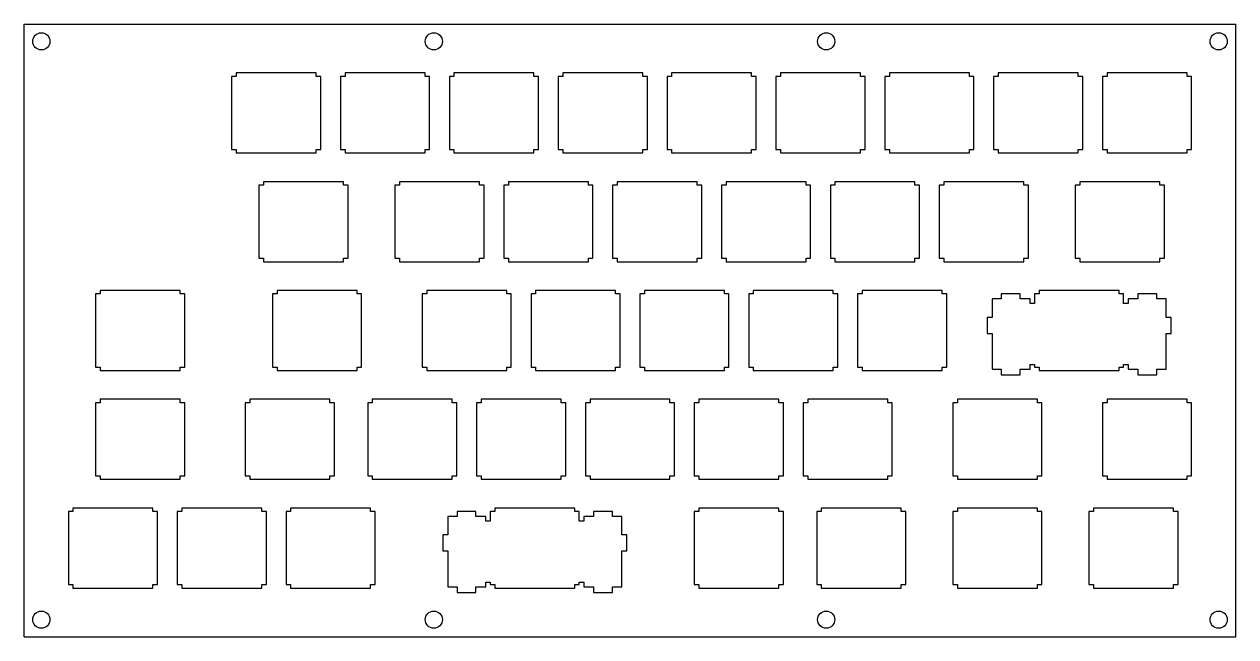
# Model space of a CAD drawing. Extents: x -106 to 106, y -54 to 54.
import ezdxf

# ---------------------------------------------------------------- set-up
doc = ezdxf.new("R2010")
doc.units = 0
doc.layers.get('0').update_dxf_attribs({"linetype": 'continuous'})

# ---------------------------------------------------------------- blocks, each defined once
blk = doc.blocks.new('SHAPE')
at = {"color": 0}
for p, q in [((-106.0125, -53.625), (-106.0125, 53.625)), ((-106.0125, 53.625), (106.0125, 53.625)), ((106.0125, -53.625), (106.0125, 53.625)), ((-54.9125, 45.1), (-68.9125, 45.1)), ((-68.9125, 45.1), (-68.9125, 44.5)), ((-54.9125, 44.5), (-54.9125, 45.1)), ((-35.8625, 45.1), (-49.8625, 45.1)), ((-49.8625, 45.1), (-49.8625, 44.5)), ((-35.8625, 44.5), (-35.8625, 45.1)), ((-16.8125, 45.1), (-30.8125, 45.1)), ((-30.8125, 45.1), (-30.8125, 44.5)), ((-16.8125, 44.5), (-16.8125, 45.1)), ((2.2375, 45.1), (-11.7625, 45.1)), ((-11.7625, 45.1), (-11.7625, 44.5)), ((2.2375, 44.5), (2.2375, 45.1)), ((21.2875, 45.1), (7.2875, 45.1)), ((7.2875, 45.1), (7.2875, 44.5)), ((21.2875, 44.5), (21.2875, 45.1)), ((26.3375, 45.1), (26.3375, 44.5)), ((40.3375, 45.1), (26.3375, 45.1)), ((40.3375, 44.5), (40.3375, 45.1)), ((59.3875, 45.1), (45.3875, 45.1)), ((45.3875, 45.1), (45.3875, 44.5)), ((59.3875, 44.5), (59.3875, 45.1)), ((78.4375, 45.1), (64.4375, 45.1)), ((64.4375, 45.1), (64.4375, 44.5)), ((78.4375, 44.5), (78.4375, 45.1)), ((83.4875, 45.1), (83.4875, 44.5)), ((97.4875, 45.1), (83.4875, 45.1)), ((97.4875, 44.5), (97.4875, 45.1)), ((-69.7125, 44.5), (-69.7125, 31.7)), ((-68.9125, 44.5), (-69.7125, 44.5)), ((-54.1125, 44.5), (-54.9125, 44.5)), ((-54.1125, 31.7), (-54.1125, 44.5)), ((-49.8625, 44.5), (-50.6625, 44.5)), ((-50.6625, 44.5), (-50.6625, 31.7)), ((-35.0625, 44.5), (-35.8625, 44.5)), ((-35.0625, 31.7), (-35.0625, 44.5)), ((-30.8125, 44.5), (-31.6125, 44.5)), ((-31.6125, 44.5), (-31.6125, 31.7)), ((-16.0125, 44.5), (-16.8125, 44.5)), ((-16.0125, 31.7), (-16.0125, 44.5)), ((-12.5625, 44.5), (-12.5625, 31.7)), ((-11.7625, 44.5), (-12.5625, 44.5)), ((3.0375, 44.5), (2.2375, 44.5)), ((3.0375, 31.7), (3.0375, 44.5)), ((7.2875, 44.5), (6.4875, 44.5)), ((6.4875, 44.5), (6.4875, 31.7)), ((22.0875, 44.5), (21.2875, 44.5)), ((22.0875, 31.7), (22.0875, 44.5)), ((25.5375, 44.5), (25.5375, 31.7)), ((26.3375, 44.5), (25.5375, 44.5)), ((41.1375, 44.5), (40.3375, 44.5)), ((41.1375, 31.7), (41.1375, 44.5)), ((45.3875, 44.5), (44.5875, 44.5)), ((44.5875, 44.5), (44.5875, 31.7)), ((60.1875, 44.5), (59.3875, 44.5)), ((60.1875, 31.7), (60.1875, 44.5)), ((63.6375, 44.5), (63.6375, 31.7)), ((64.4375, 44.5), (63.6375, 44.5)), ((79.2375, 44.5), (78.4375, 44.5)), ((79.2375, 31.7), (79.2375, 44.5)), ((82.6875, 44.5), (82.6875, 31.7)), ((83.4875, 44.5), (82.6875, 44.5)), ((98.2875, 44.5), (97.4875, 44.5)), ((98.2875, 31.7), (98.2875, 44.5)), ((-69.7125, 31.7), (-68.9125, 31.7)), ((-68.9125, 31.7), (-68.9125, 31.1)), ((-68.9125, 31.1), (-54.9125, 31.1)), ((-54.9125, 31.1), (-54.9125, 31.7)), ((-54.9125, 31.7), (-54.1125, 31.7)), ((-50.6625, 31.7), (-49.8625, 31.7)), ((-49.8625, 31.7), (-49.8625, 31.1)), ((-49.8625, 31.1), (-35.8625, 31.1)), ((-35.8625, 31.7), (-35.0625, 31.7)), ((-35.8625, 31.1), (-35.8625, 31.7)), ((-31.6125, 31.7), (-30.8125, 31.7)), ((-30.8125, 31.7), (-30.8125, 31.1)), ((-30.8125, 31.1), (-16.8125, 31.1)), ((-16.8125, 31.7), (-16.0125, 31.7)), ((-16.8125, 31.1), (-16.8125, 31.7)), ((-12.5625, 31.7), (-11.7625, 31.7)), ((-11.7625, 31.7), (-11.7625, 31.1)), ((-11.7625, 31.1), (2.2375, 31.1)), ((2.2375, 31.7), (3.0375, 31.7)), ((2.2375, 31.1), (2.2375, 31.7)), ((6.4875, 31.7), (7.2875, 31.7)), ((7.2875, 31.7), (7.2875, 31.1)), ((7.2875, 31.1), (21.2875, 31.1)), ((21.2875, 31.7), (22.0875, 31.7)), ((21.2875, 31.1), (21.2875, 31.7)), ((25.5375, 31.7), (26.3375, 31.7)), ((26.3375, 31.7), (26.3375, 31.1)), ((26.3375, 31.1), (40.3375, 31.1)), ((40.3375, 31.1), (40.3375, 31.7)), ((40.3375, 31.7), (41.1375, 31.7)), ((44.5875, 31.7), (45.3875, 31.7)), ((45.3875, 31.7), (45.3875, 31.1)), ((45.3875, 31.1), (59.3875, 31.1)), ((59.3875, 31.7), (60.1875, 31.7)), ((59.3875, 31.1), (59.3875, 31.7)), ((63.6375, 31.7), (64.4375, 31.7)), ((64.4375, 31.7), (64.4375, 31.1)), ((64.4375, 31.1), (78.4375, 31.1)), ((78.4375, 31.1), (78.4375, 31.7)), ((78.4375, 31.7), (79.2375, 31.7)), ((82.6875, 31.7), (83.4875, 31.7)), ((83.4875, 31.7), (83.4875, 31.1)), ((83.4875, 31.1), (97.4875, 31.1)), ((97.4875, 31.1), (97.4875, 31.7)), ((97.4875, 31.7), (98.2875, 31.7)), ((-64.15, 25.45), (-64.95, 25.45)), ((-64.95, 25.45), (-64.95, 12.65)), ((-50.15, 26.05), (-64.15, 26.05)), ((-64.15, 26.05), (-64.15, 25.45)), ((-50.15, 25.45), (-50.15, 26.05)), ((-49.35, 25.45), (-50.15, 25.45)), ((-49.35, 12.65), (-49.35, 25.45)), ((-40.3375, 25.45), (-41.1375, 25.45)), ((-41.1375, 25.45), (-41.1375, 12.65)), ((-26.3375, 26.05), (-40.3375, 26.05)), ((-40.3375, 26.05), (-40.3375, 25.45)), ((-26.3375, 25.45), (-26.3375, 26.05)), ((-25.5375, 25.45), (-26.3375, 25.45)), ((-25.5375, 12.65), (-25.5375, 25.45)), ((-22.0875, 25.45), (-22.0875, 12.65)), ((-21.2875, 25.45), (-22.0875, 25.45)), ((-21.2875, 26.05), (-21.2875, 25.45)), ((-7.2875, 26.05), (-21.2875, 26.05)), ((-7.2875, 25.45), (-7.2875, 26.05)), ((-6.4875, 25.45), (-7.2875, 25.45)), ((-6.4875, 12.65), (-6.4875, 25.45)), ((-3.0375, 25.45), (-3.0375, 12.65)), ((-2.2375, 25.45), (-3.0375, 25.45)), ((-2.2375, 26.05), (-2.2375, 25.45)), ((11.7625, 26.05), (-2.2375, 26.05)), ((11.7625, 25.45), (11.7625, 26.05)), ((12.5625, 25.45), (11.7625, 25.45)), ((12.5625, 12.65), (12.5625, 25.45)), ((16.8125, 25.45), (16.0125, 25.45)), ((16.0125, 25.45), (16.0125, 12.65)), ((30.8125, 26.05), (16.8125, 26.05)), ((16.8125, 26.05), (16.8125, 25.45)), ((30.8125, 25.45), (30.8125, 26.05)), ((31.6125, 25.45), (30.8125, 25.45)), ((31.6125, 12.65), (31.6125, 25.45)), ((35.0625, 25.45), (35.0625, 12.65)), ((35.8625, 25.45), (35.0625, 25.45)), ((35.8625, 26.05), (35.8625, 25.45)), ((49.8625, 26.05), (35.8625, 26.05)), ((49.8625, 25.45), (49.8625, 26.05)), ((50.6625, 25.45), (49.8625, 25.45)), ((50.6625, 12.65), (50.6625, 25.45)), ((54.1125, 25.45), (54.1125, 12.65)), ((54.9125, 25.45), (54.1125, 25.45)), ((68.9125, 26.05), (54.9125, 26.05)), ((54.9125, 26.05), (54.9125, 25.45)), ((68.9125, 25.45), (68.9125, 26.05)), ((69.7125, 25.45), (68.9125, 25.45)), ((69.7125, 12.65), (69.7125, 25.45)), ((77.925, 25.45), (77.925, 12.65)), ((78.725, 25.45), (77.925, 25.45)), ((78.725, 26.05), (78.725, 25.45)), ((92.725, 26.05), (78.725, 26.05)), ((92.725, 25.45), (92.725, 26.05)), ((93.525, 25.45), (92.725, 25.45)), ((93.525, 12.65), (93.525, 25.45)), ((-64.95, 12.65), (-64.15, 12.65)), ((-64.15, 12.65), (-64.15, 12.05)), ((-64.15, 12.05), (-50.15, 12.05)), ((-50.15, 12.65), (-49.35, 12.65)), ((-50.15, 12.05), (-50.15, 12.65)), ((-41.1375, 12.65), (-40.3375, 12.65)), ((-40.3375, 12.65), (-40.3375, 12.05)), ((-40.3375, 12.05), (-26.3375, 12.05)), ((-26.3375, 12.65), (-25.5375, 12.65)), ((-26.3375, 12.05), (-26.3375, 12.65)), ((-22.0875, 12.65), (-21.2875, 12.65)), ((-21.2875, 12.65), (-21.2875, 12.05)), ((-21.2875, 12.05), (-7.2875, 12.05)), ((-7.2875, 12.05), (-7.2875, 12.65)), ((-7.2875, 12.65), (-6.4875, 12.65)), ((-3.0375, 12.65), (-2.2375, 12.65)), ((-2.2375, 12.65), (-2.2375, 12.05)), ((-2.2375, 12.05), (11.7625, 12.05)), ((11.7625, 12.05), (11.7625, 12.65)), ((11.7625, 12.65), (12.5625, 12.65)), ((16.0125, 12.65), (16.8125, 12.65)), ((16.8125, 12.65), (16.8125, 12.05)), ((16.8125, 12.05), (30.8125, 12.05)), ((30.8125, 12.65), (31.6125, 12.65)), ((30.8125, 12.05), (30.8125, 12.65)), ((35.0625, 12.65), (35.8625, 12.65)), ((35.8625, 12.65), (35.8625, 12.05)), ((35.8625, 12.05), (49.8625, 12.05)), ((49.8625, 12.05), (49.8625, 12.65)), ((49.8625, 12.65), (50.6625, 12.65)), ((54.1125, 12.65), (54.9125, 12.65)), ((54.9125, 12.65), (54.9125, 12.05)), ((54.9125, 12.05), (68.9125, 12.05)), ((68.9125, 12.05), (68.9125, 12.65)), ((68.9125, 12.65), (69.7125, 12.65)), ((77.925, 12.65), (78.725, 12.65)), ((78.725, 12.65), (78.725, 12.05)), ((78.725, 12.05), (92.725, 12.05)), ((92.725, 12.05), (92.725, 12.65)), ((92.725, 12.65), (93.525, 12.65)), ((-93.525, 6.4), (-93.525, -6.4)), ((-92.725, 6.4), (-93.525, 6.4)), ((-92.725, 7), (-92.725, 6.4)), ((-78.725, 7), (-92.725, 7)), ((-78.725, 6.4), (-78.725, 7)), ((-77.925, 6.4), (-78.725, 6.4)), ((-77.925, -6.4), (-77.925, 6.4)), ((-61.76875, 6.4), (-62.56875, 6.4)), ((-62.56875, 6.4), (-62.56875, -6.4)), ((-61.76875, 7), (-61.76875, 6.4)), ((-47.76875, 7), (-61.76875, 7)), ((-47.76875, 6.4), (-47.76875, 7)), ((-46.96875, 6.4), (-47.76875, 6.4)), ((-46.96875, -6.4), (-46.96875, 6.4)), ((-35.575, 6.4), (-36.375, 6.4)), ((-36.375, 6.4), (-36.375, -6.4)), ((-21.575, 7), (-35.575, 7)), ((-35.575, 7), (-35.575, 6.4)), ((-21.575, 6.4), (-21.575, 7)), ((-20.775, 6.4), (-21.575, 6.4)), ((-20.775, -6.4), (-20.775, 6.4)), ((-16.525, 6.4), (-17.325, 6.4)), ((-17.325, 6.4), (-17.325, -6.4)), ((-2.525, 7), (-16.525, 7)), ((-16.525, 7), (-16.525, 6.4)), ((-2.525, 6.4), (-2.525, 7)), ((-1.725, 6.4), (-2.525, 6.4)), ((-1.725, -6.4), (-1.725, 6.4)), ((1.725, 6.4), (1.725, -6.4)), ((2.525, 6.4), (1.725, 6.4)), ((2.525, 7), (2.525, 6.4)), ((16.525, 7), (2.525, 7)), ((16.525, 6.4), (16.525, 7)), ((17.325, 6.4), (16.525, 6.4)), ((17.325, -6.4), (17.325, 6.4)), ((21.575, 6.4), (20.775, 6.4)), ((20.775, 6.4), (20.775, -6.4)), ((21.575, 7), (21.575, 6.4)), ((35.575, 7), (21.575, 7)), ((35.575, 6.4), (35.575, 7)), ((36.375, 6.4), (35.575, 6.4)), ((36.375, -6.4), (36.375, 6.4)), ((40.625, 6.4), (39.825, 6.4)), ((39.825, 6.4), (39.825, -6.4)), ((54.625, 7), (40.625, 7)), ((40.625, 7), (40.625, 6.4)), ((54.625, 6.4), (54.625, 7)), ((55.425, 6.4), (54.625, 6.4)), ((55.425, -6.4), (55.425, 6.4)), ((64.98125, 6.4), (64.98125, 5.53)), ((68.28125, 6.4), (64.98125, 6.4)), ((68.28125, 5.53), (68.28125, 6.4)), ((70.78125, 6.4), (70.78125, 4.73)), ((71.58125, 6.4), (70.78125, 6.4)), ((85.58125, 7), (71.58125, 7)), ((71.58125, 7), (71.58125, 6.4)), ((85.58125, 6.4), (85.58125, 7)), ((86.38125, 6.4), (85.58125, 6.4)), ((86.38125, 4.73), (86.38125, 6.4)), ((92.18125, 6.4), (88.88125, 6.4)), ((88.88125, 6.4), (88.88125, 5.53)), ((92.18125, 5.53), (92.18125, 6.4)), ((63.35625, 5.53), (63.35625, 2.3)), ((64.98125, 5.53), (63.35625, 5.53)), ((70.00625, 5.53), (68.28125, 5.53)), ((70.00625, 4.73), (70.00625, 5.53)), ((70.78125, 4.73), (70.00625, 4.73)), ((87.15625, 4.73), (86.38125, 4.73)), ((88.88125, 5.53), (87.15625, 5.53)), ((87.15625, 5.53), (87.15625, 4.73)), ((93.80625, 5.53), (92.18125, 5.53)), ((93.80625, 2.3), (93.80625, 5.53)), ((62.48125, 2.3), (62.48125, -0.5)), ((63.35625, 2.3), (62.48125, 2.3)), ((94.68125, 2.3), (93.80625, 2.3)), ((94.68125, -0.5), (94.68125, 2.3)), ((62.48125, -0.5), (63.35625, -0.5)), ((63.35625, -0.5), (63.35625, -6.77)), ((93.80625, -6.77), (93.80625, -0.5)), ((93.80625, -0.5), (94.68125, -0.5)), ((70.00625, -5.97), (70.78125, -5.97)), ((70.00625, -6.77), (70.00625, -5.97)), ((70.78125, -5.97), (70.78125, -6.4)), ((86.38125, -6.4), (86.38125, -5.97)), ((86.38125, -5.97), (87.15625, -5.97)), ((87.15625, -5.97), (87.15625, -6.77)), ((-93.525, -6.4), (-92.725, -6.4)), ((-92.725, -6.4), (-92.725, -7)), ((-92.725, -7), (-78.725, -7)), ((-78.725, -7), (-78.725, -6.4)), ((-78.725, -6.4), (-77.925, -6.4)), ((-62.56875, -6.4), (-61.76875, -6.4)), ((-61.76875, -6.4), (-61.76875, -7)), ((-61.76875, -7), (-47.76875, -7)), ((-47.76875, -6.4), (-46.96875, -6.4)), ((-47.76875, -7), (-47.76875, -6.4)), ((-36.375, -6.4), (-35.575, -6.4)), ((-35.575, -6.4), (-35.575, -7)), ((-35.575, -7), (-21.575, -7)), ((-21.575, -6.4), (-20.775, -6.4)), ((-21.575, -7), (-21.575, -6.4)), ((-17.325, -6.4), (-16.525, -6.4)), ((-16.525, -6.4), (-16.525, -7)), ((-16.525, -7), (-2.525, -7)), ((-2.525, -6.4), (-1.725, -6.4)), ((-2.525, -7), (-2.525, -6.4)), ((1.725, -6.4), (2.525, -6.4)), ((2.525, -6.4), (2.525, -7)), ((2.525, -7), (16.525, -7)), ((16.525, -7), (16.525, -6.4)), ((16.525, -6.4), (17.325, -6.4)), ((20.775, -6.4), (21.575, -6.4)), ((21.575, -6.4), (21.575, -7)), ((21.575, -7), (35.575, -7)), ((35.575, -7), (35.575, -6.4)), ((35.575, -6.4), (36.375, -6.4)), ((39.825, -6.4), (40.625, -6.4)), ((40.625, -6.4), (40.625, -7)), ((40.625, -7), (54.625, -7)), ((54.625, -6.4), (55.425, -6.4)), ((54.625, -7), (54.625, -6.4)), ((63.35625, -6.77), (64.98125, -6.77)), ((64.98125, -6.77), (64.98125, -7.75)), ((64.98125, -7.75), (68.28125, -7.75)), ((68.28125, -6.77), (70.00625, -6.77)), ((68.28125, -7.75), (68.28125, -6.77)), ((70.78125, -6.4), (71.58125, -6.4)), ((71.58125, -6.4), (71.58125, -7)), ((71.58125, -7), (85.58125, -7)), ((85.58125, -7), (85.58125, -6.4)), ((85.58125, -6.4), (86.38125, -6.4)), ((87.15625, -6.77), (88.88125, -6.77)), ((88.88125, -6.77), (88.88125, -7.75)), ((88.88125, -7.75), (92.18125, -7.75)), ((92.18125, -7.75), (92.18125, -6.77)), ((92.18125, -6.77), (93.80625, -6.77)), ((-93.525, -12.65), (-93.525, -25.45)), ((-92.725, -12.65), (-93.525, -12.65)), ((-78.725, -12.05), (-92.725, -12.05)), ((-92.725, -12.05), (-92.725, -12.65)), ((-78.725, -12.65), (-78.725, -12.05)), ((-77.925, -12.65), (-78.725, -12.65)), ((-77.925, -25.45), (-77.925, -12.65)), ((-66.53125, -12.65), (-67.33125, -12.65)), ((-67.33125, -12.65), (-67.33125, -25.45)), ((-66.53125, -12.05), (-66.53125, -12.65)), ((-52.53125, -12.05), (-66.53125, -12.05)), ((-52.53125, -12.65), (-52.53125, -12.05)), ((-51.73125, -12.65), (-52.53125, -12.65)), ((-51.73125, -25.45), (-51.73125, -12.65)), ((-45.1, -12.65), (-45.9, -12.65)), ((-45.9, -12.65), (-45.9, -25.45)), ((-31.1, -12.05), (-45.1, -12.05)), ((-45.1, -12.05), (-45.1, -12.65)), ((-31.1, -12.65), (-31.1, -12.05)), ((-30.3, -12.65), (-31.1, -12.65)), ((-30.3, -25.45), (-30.3, -12.65)), ((-26.05, -12.65), (-26.85, -12.65)), ((-26.85, -12.65), (-26.85, -25.45)), ((-12.05, -12.05), (-26.05, -12.05)), ((-26.05, -12.05), (-26.05, -12.65)), ((-12.05, -12.65), (-12.05, -12.05)), ((-11.25, -12.65), (-12.05, -12.65)), ((-11.25, -25.45), (-11.25, -12.65)), ((-7, -12.65), (-7.8, -12.65)), ((-7.8, -12.65), (-7.8, -25.45)), ((7, -12.05), (-7, -12.05)), ((-7, -12.05), (-7, -12.65)), ((7, -12.65), (7, -12.05)), ((7.8, -12.65), (7, -12.65)), ((7.8, -25.45), (7.8, -12.65)), ((11.25, -12.65), (11.25, -25.45)), ((12.05, -12.65), (11.25, -12.65)), ((12.05, -12.05), (12.05, -12.65)), ((26.05, -12.05), (12.05, -12.05)), ((26.05, -12.65), (26.05, -12.05)), ((26.85, -12.65), (26.05, -12.65)), ((26.85, -25.45), (26.85, -12.65)), ((30.3, -12.65), (30.3, -25.45)), ((31.1, -12.65), (30.3, -12.65)), ((31.1, -12.05), (31.1, -12.65)), ((45.1, -12.05), (31.1, -12.05)), ((45.1, -12.65), (45.1, -12.05)), ((45.9, -12.65), (45.1, -12.65)), ((45.9, -25.45), (45.9, -12.65)), ((57.29375, -12.65), (56.49375, -12.65)), ((56.49375, -12.65), (56.49375, -25.45)), ((71.29375, -12.05), (57.29375, -12.05)), ((57.29375, -12.05), (57.29375, -12.65)), ((71.29375, -12.65), (71.29375, -12.05)), ((72.09375, -12.65), (71.29375, -12.65)), ((72.09375, -25.45), (72.09375, -12.65)), ((83.4875, -12.65), (82.6875, -12.65)), ((82.6875, -12.65), (82.6875, -25.45)), ((97.4875, -12.05), (83.4875, -12.05)), ((83.4875, -12.05), (83.4875, -12.65)), ((97.4875, -12.65), (97.4875, -12.05)), ((98.2875, -12.65), (97.4875, -12.65)), ((98.2875, -25.45), (98.2875, -12.65)), ((-93.525, -25.45), (-92.725, -25.45)), ((-92.725, -25.45), (-92.725, -26.05)), ((-92.725, -26.05), (-78.725, -26.05)), ((-78.725, -26.05), (-78.725, -25.45)), ((-78.725, -25.45), (-77.925, -25.45)), ((-67.33125, -25.45), (-66.53125, -25.45)), ((-66.53125, -25.45), (-66.53125, -26.05)), ((-66.53125, -26.05), (-52.53125, -26.05)), ((-52.53125, -25.45), (-51.73125, -25.45)), ((-52.53125, -26.05), (-52.53125, -25.45)), ((-45.9, -25.45), (-45.1, -25.45)), ((-45.1, -25.45), (-45.1, -26.05)), ((-45.1, -26.05), (-31.1, -26.05)), ((-31.1, -25.45), (-30.3, -25.45)), ((-31.1, -26.05), (-31.1, -25.45)), ((-26.85, -25.45), (-26.05, -25.45)), ((-26.05, -25.45), (-26.05, -26.05)), ((-26.05, -26.05), (-12.05, -26.05)), ((-12.05, -25.45), (-11.25, -25.45)), ((-12.05, -26.05), (-12.05, -25.45)), ((-7.8, -25.45), (-7, -25.45)), ((-7, -25.45), (-7, -26.05)), ((-7, -26.05), (7, -26.05)), ((7, -25.45), (7.8, -25.45)), ((7, -26.05), (7, -25.45)), ((11.25, -25.45), (12.05, -25.45)), ((12.05, -25.45), (12.05, -26.05)), ((12.05, -26.05), (26.05, -26.05)), ((26.05, -26.05), (26.05, -25.45)), ((26.05, -25.45), (26.85, -25.45)), ((30.3, -25.45), (31.1, -25.45)), ((31.1, -25.45), (31.1, -26.05)), ((31.1, -26.05), (45.1, -26.05)), ((45.1, -26.05), (45.1, -25.45)), ((45.1, -25.45), (45.9, -25.45)), ((56.49375, -25.45), (57.29375, -25.45)), ((57.29375, -25.45), (57.29375, -26.05)), ((57.29375, -26.05), (71.29375, -26.05)), ((71.29375, -25.45), (72.09375, -25.45)), ((71.29375, -26.05), (71.29375, -25.45)), ((82.6875, -25.45), (83.4875, -25.45)), ((83.4875, -25.45), (83.4875, -26.05)), ((83.4875, -26.05), (97.4875, -26.05)), ((97.4875, -25.45), (98.2875, -25.45)), ((97.4875, -26.05), (97.4875, -25.45)), ((-98.2875, -31.7), (-98.2875, -44.5)), ((-97.4875, -31.7), (-98.2875, -31.7)), ((-97.4875, -31.1), (-97.4875, -31.7)), ((-83.4875, -31.1), (-97.4875, -31.1)), ((-83.4875, -31.7), (-83.4875, -31.1)), ((-82.6875, -31.7), (-83.4875, -31.7)), ((-82.6875, -44.5), (-82.6875, -31.7)), ((-78.4375, -31.7), (-79.2375, -31.7)), ((-79.2375, -31.7), (-79.2375, -44.5)), ((-64.4375, -31.1), (-78.4375, -31.1)), ((-78.4375, -31.1), (-78.4375, -31.7)), ((-64.4375, -31.7), (-64.4375, -31.1)), ((-63.6375, -31.7), (-64.4375, -31.7)), ((-63.6375, -44.5), (-63.6375, -31.7)), ((-60.1875, -31.7), (-60.1875, -44.5)), ((-59.3875, -31.7), (-60.1875, -31.7)), ((-59.3875, -31.1), (-59.3875, -31.7)), ((-45.3875, -31.1), (-59.3875, -31.1)), ((-45.3875, -31.7), (-45.3875, -31.1)), ((-44.5875, -31.7), (-45.3875, -31.7)), ((-44.5875, -44.5), (-44.5875, -31.7)), ((-30.26875, -31.7), (-30.26875, -32.57)), ((-26.96875, -31.7), (-30.26875, -31.7)), ((-26.96875, -32.57), (-26.96875, -31.7)), ((-24.46875, -31.7), (-24.46875, -33.37)), ((-23.66875, -31.7), (-24.46875, -31.7)), ((-23.66875, -31.1), (-23.66875, -31.7)), ((-9.66875, -31.1), (-23.66875, -31.1)), ((-9.66875, -31.7), (-9.66875, -31.1)), ((-8.86875, -31.7), (-9.66875, -31.7)), ((-8.86875, -33.37), (-8.86875, -31.7)), ((-3.06875, -31.7), (-6.36875, -31.7)), ((-6.36875, -31.7), (-6.36875, -32.57)), ((-3.06875, -32.57), (-3.06875, -31.7)), ((12.05, -31.7), (11.25, -31.7)), ((11.25, -31.7), (11.25, -44.5)), ((12.05, -31.1), (12.05, -31.7)), ((26.05, -31.1), (12.05, -31.1)), ((26.05, -31.7), (26.05, -31.1)), ((26.85, -31.7), (26.05, -31.7)), ((26.85, -44.5), (26.85, -31.7)), ((32.68125, -31.7), (32.68125, -44.5)), ((33.48125, -31.7), (32.68125, -31.7)), ((47.48125, -31.1), (33.48125, -31.1)), ((33.48125, -31.1), (33.48125, -31.7)), ((47.48125, -31.7), (47.48125, -31.1)), ((48.28125, -31.7), (47.48125, -31.7)), ((48.28125, -44.5), (48.28125, -31.7)), ((57.29375, -31.7), (56.49375, -31.7)), ((56.49375, -31.7), (56.49375, -44.5)), ((71.29375, -31.1), (57.29375, -31.1)), ((57.29375, -31.1), (57.29375, -31.7)), ((71.29375, -31.7), (71.29375, -31.1)), ((72.09375, -31.7), (71.29375, -31.7)), ((72.09375, -44.5), (72.09375, -31.7)), ((81.10625, -31.7), (80.30625, -31.7)), ((80.30625, -31.7), (80.30625, -44.5)), ((95.10625, -31.1), (81.10625, -31.1)), ((81.10625, -31.1), (81.10625, -31.7)), ((95.10625, -31.7), (95.10625, -31.1)), ((95.90625, -31.7), (95.10625, -31.7)), ((95.90625, -44.5), (95.90625, -31.7)), ((-31.89375, -32.57), (-31.89375, -35.8)), ((-30.26875, -32.57), (-31.89375, -32.57)), ((-25.24375, -32.57), (-26.96875, -32.57)), ((-25.24375, -33.37), (-25.24375, -32.57)), ((-24.46875, -33.37), (-25.24375, -33.37)), ((-8.09375, -33.37), (-8.86875, -33.37)), ((-6.36875, -32.57), (-8.09375, -32.57)), ((-8.09375, -32.57), (-8.09375, -33.37)), ((-1.44375, -32.57), (-3.06875, -32.57)), ((-1.44375, -35.8), (-1.44375, -32.57)), ((-32.76875, -35.8), (-32.76875, -38.6)), ((-31.89375, -35.8), (-32.76875, -35.8)), ((-0.56875, -35.8), (-1.44375, -35.8)), ((-0.56875, -38.6), (-0.56875, -35.8)), ((-32.76875, -38.6), (-31.89375, -38.6)), ((-31.89375, -38.6), (-31.89375, -44.87)), ((-1.44375, -44.87), (-1.44375, -38.6)), ((-1.44375, -38.6), (-0.56875, -38.6)), ((-98.2875, -44.5), (-97.4875, -44.5)), ((-97.4875, -44.5), (-97.4875, -45.1)), ((-83.4875, -45.1), (-83.4875, -44.5)), ((-83.4875, -44.5), (-82.6875, -44.5)), ((-79.2375, -44.5), (-78.4375, -44.5)), ((-78.4375, -44.5), (-78.4375, -45.1)), ((-64.4375, -44.5), (-63.6375, -44.5)), ((-64.4375, -45.1), (-64.4375, -44.5)), ((-60.1875, -44.5), (-59.3875, -44.5)), ((-59.3875, -44.5), (-59.3875, -45.1)), ((-45.3875, -45.1), (-45.3875, -44.5)), ((-45.3875, -44.5), (-44.5875, -44.5)), ((-25.24375, -44.07), (-24.46875, -44.07)), ((-25.24375, -44.87), (-25.24375, -44.07)), ((-24.46875, -44.07), (-24.46875, -44.5)), ((-24.46875, -44.5), (-23.66875, -44.5)), ((-23.66875, -44.5), (-23.66875, -45.1)), ((-9.66875, -45.1), (-9.66875, -44.5)), ((-9.66875, -44.5), (-8.86875, -44.5)), ((-8.86875, -44.5), (-8.86875, -44.07)), ((-8.86875, -44.07), (-8.09375, -44.07)), ((-8.09375, -44.07), (-8.09375, -44.87)), ((11.25, -44.5), (12.05, -44.5)), ((12.05, -44.5), (12.05, -45.1)), ((26.05, -44.5), (26.85, -44.5)), ((26.05, -45.1), (26.05, -44.5)), ((32.68125, -44.5), (33.48125, -44.5)), ((33.48125, -44.5), (33.48125, -45.1)), ((47.48125, -44.5), (48.28125, -44.5)), ((47.48125, -45.1), (47.48125, -44.5)), ((56.49375, -44.5), (57.29375, -44.5)), ((57.29375, -44.5), (57.29375, -45.1)), ((71.29375, -44.5), (72.09375, -44.5)), ((71.29375, -45.1), (71.29375, -44.5)), ((80.30625, -44.5), (81.10625, -44.5)), ((81.10625, -44.5), (81.10625, -45.1)), ((95.10625, -44.5), (95.90625, -44.5)), ((95.10625, -45.1), (95.10625, -44.5)), ((-97.4875, -45.1), (-83.4875, -45.1)), ((-78.4375, -45.1), (-64.4375, -45.1)), ((-59.3875, -45.1), (-45.3875, -45.1)), ((-31.89375, -44.87), (-30.26875, -44.87)), ((-30.26875, -44.87), (-30.26875, -45.85)), ((-30.26875, -45.85), (-26.96875, -45.85)), ((-26.96875, -44.87), (-25.24375, -44.87)), ((-26.96875, -45.85), (-26.96875, -44.87)), ((-23.66875, -45.1), (-9.66875, -45.1)), ((-8.09375, -44.87), (-6.36875, -44.87)), ((-6.36875, -44.87), (-6.36875, -45.85)), ((-6.36875, -45.85), (-3.06875, -45.85)), ((-3.06875, -45.85), (-3.06875, -44.87)), ((-3.06875, -44.87), (-1.44375, -44.87)), ((12.05, -45.1), (26.05, -45.1)), ((33.48125, -45.1), (47.48125, -45.1)), ((57.29375, -45.1), (71.29375, -45.1)), ((81.10625, -45.1), (95.10625, -45.1)), ((-106.0125, -53.625), (106.0125, -53.625))]:
    blk.add_line(p, q, dxfattribs=at)
for centre in [(-103.0125, 50.625), (-34.3375, 50.625), (34.3375, 50.625), (103.0125, 50.625), (-103.0125, -50.625), (-34.3375, -50.625), (34.3375, -50.625), (103.0125, -50.625)]:
    blk.add_circle(centre, 1.5, dxfattribs=at)

msp = doc.modelspace()

# ---------------------------------------------------------------- block references
msp.add_blockref('SHAPE', (0, 0))

doc.saveas('drawing.dxf')
